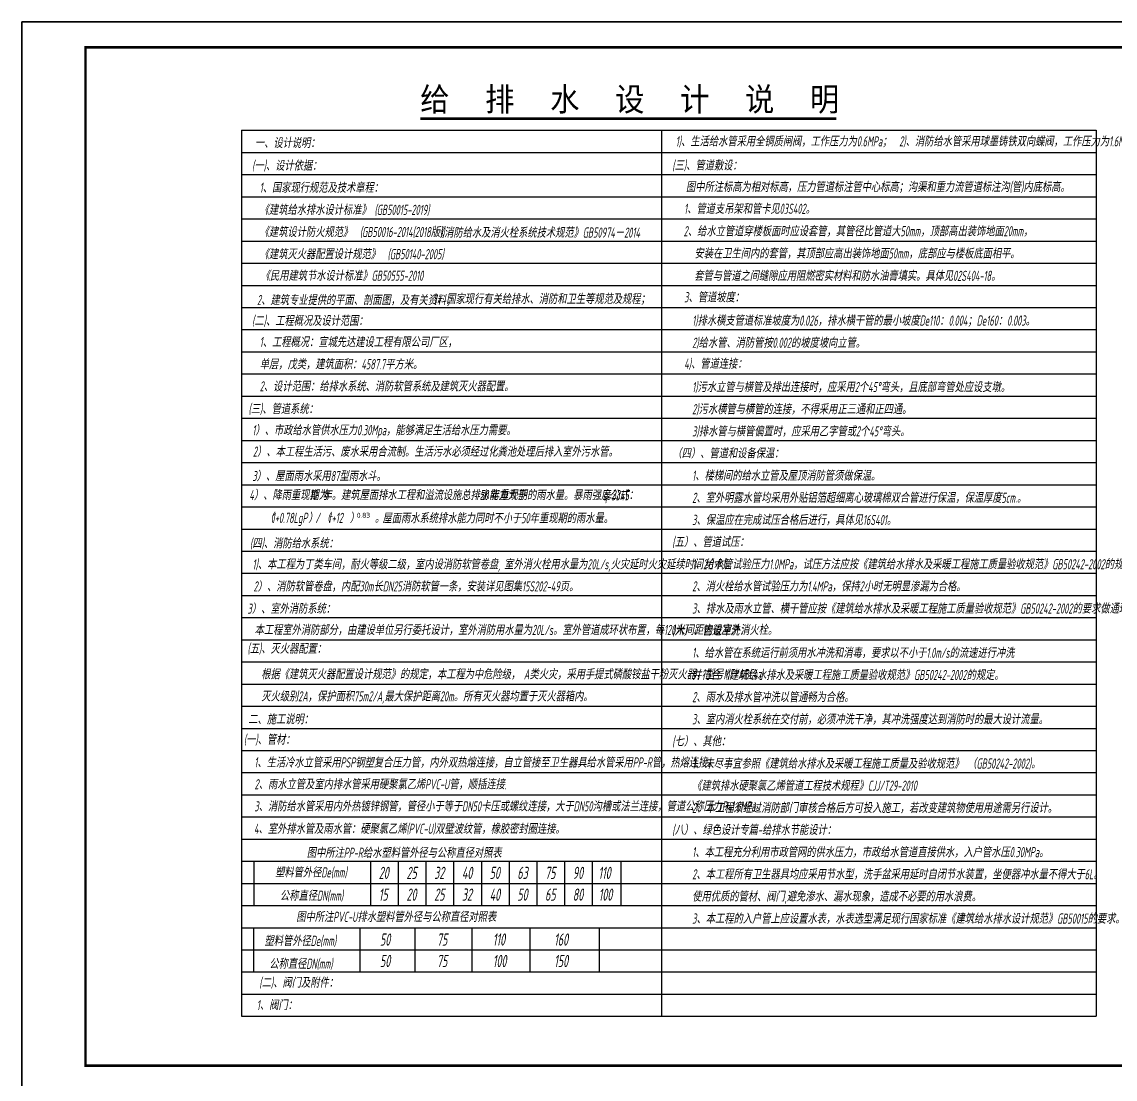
# Model space of a CAD drawing. Extents: x 54907 to 703237, y -798661 to -546661.
# Drawn here: x 288366 to 352804, y -608949 to -546661 of the extents above; entities that cross this region are included whole.
import ezdxf

# ---------------------------------------------------------------- set-up
doc = ezdxf.new("R2010")
doc.units = 0
doc.header["$LTSCALE"] = 1000
doc.header["$MEASUREMENT"] = 0
for name, color, linetype in [('PUB_TITLE', 4, 'Continuous'), ('TWT_SYMB', 3, 'Continuous'), ('TWT_TEXT', 7, 'Continuous'), ('说明文本', 54, 'Continuous')]:
    doc.layers.add(name, color=color, linetype=linetype)
doc.layers.add('yichutu', color=7, linetype='Continuous', true_color=0xffffff, plot=False)
doc.styles.add('_TWT_CIRCLE', font='COMPLEX', dxfattribs={"width": 1.1, "height": 3.5, "bigfont": 'HZTXT'})
doc.styles.add('ATTTXT', font='gbeitc.shx', dxfattribs={"width": 0.7, "bigfont": '0hztxt.shx'})
doc.styles.get("Standard").update_dxf_attribs({"font": 'gbenor.shx', "bigfont": 'gbcbig.shx'})

# ---------------------------------------------------------------- blocks, each defined once
blk = doc.blocks.new('yct-1337-420-200550-63000-150-2010.0')
at = {"layer": 'yichutu', "color": 7, "true_color": 0xffffff}
blk.add_lwpolyline([(0, 0), (0, 63000), (200550, 63000), (200550, 0)], close=True, dxfattribs=at)

msp = doc.modelspace()

# ---------------------------------------------------------------- linework, layer by layer
at = {"color": 0}
for p, q in [((301310.3, -553050.7), (351692.7, -553050.7)), ((301310.3, -553050.7), (351692.7, -553050.7)), ((301310.3, -553050.7), (301310.3, -605245.9)), ((326062.8, -553050.7), (326062.8, -605245.9)), ((351692.7, -553050.7), (351692.7, -602636.1)), ((351692.7, -553050.7), (351692.7, -605245.9)), ((301310.3, -554355.6), (351692.7, -554355.6)), ((301310.3, -554355.6), (351692.7, -554355.6)), ((301310.3, -555660.4), (351692.7, -555660.4)), ((301310.3, -555660.4), (351692.7, -555660.4)), ((301310.3, -556965.3), (351692.7, -556965.3)), ((301310.3, -556965.3), (351692.7, -556965.3)), ((301310.3, -558270.2), (351692.7, -558270.2)), ((301310.3, -558270.2), (351692.7, -558270.2)), ((301310.3, -559575.1), (351692.7, -559575.1)), ((301310.3, -559575.1), (351692.7, -559575.1)), ((301310.3, -560880), (351692.7, -560880)), ((301310.3, -560880), (351692.7, -560880)), ((301310.3, -562184.8), (351692.7, -562184.8)), ((301310.3, -562184.8), (351692.7, -562184.8)), ((301310.3, -563489.7), (351692.7, -563489.7)), ((301310.3, -563489.7), (351692.7, -563489.7)), ((301310.3, -564794.6), (351692.7, -564794.6)), ((301310.3, -564794.6), (351692.7, -564794.6)), ((301310.3, -566099.5), (351692.7, -566099.5)), ((301310.3, -566099.5), (351692.7, -566099.5)), ((301310.3, -567404.4), (351692.7, -567404.4)), ((301310.3, -567404.4), (351692.7, -567404.4)), ((301310.3, -568709.2), (351692.7, -568709.2)), ((301310.3, -568709.2), (351692.7, -568709.2)), ((301310.3, -570014.1), (351692.7, -570014.1)), ((301310.3, -570014.1), (351692.7, -570014.1)), ((301310.3, -571319), (351692.7, -571319)), ((301310.3, -571319), (351692.7, -571319)), ((301310.3, -572623.9), (351692.7, -572623.9)), ((301310.3, -572623.9), (351692.7, -572623.9)), ((301310.3, -573928.8), (351692.7, -573928.8)), ((301310.3, -573928.8), (351692.7, -573928.8)), ((301310.3, -575233.6), (351692.7, -575233.6)), ((301310.3, -575233.6), (351692.7, -575233.6)), ((301310.3, -576538.5), (351692.7, -576538.5)), ((301310.3, -576538.5), (351692.7, -576538.5)), ((301310.3, -577843.4), (351692.7, -577843.4)), ((301310.3, -577843.4), (351692.7, -577843.4)), ((301310.3, -579148.3), (351692.7, -579148.3)), ((301310.3, -579148.3), (351692.7, -579148.3)), ((301310.3, -580453.2), (351692.7, -580453.2)), ((301310.3, -580453.2), (351692.7, -580453.2)), ((301310.3, -581758), (351692.7, -581758)), ((301310.3, -581758), (351692.7, -581758)), ((301310.3, -583062.9), (351692.7, -583062.9)), ((301310.3, -583062.9), (351692.7, -583062.9)), ((301310.3, -584367.8), (351692.7, -584367.8)), ((301310.3, -584367.8), (351692.7, -584367.8)), ((301310.3, -585672.7), (351692.7, -585672.7)), ((301310.3, -585672.7), (351692.7, -585672.7)), ((301310.3, -586977.6), (351692.7, -586977.6)), ((301310.3, -586977.6), (351692.7, -586977.6)), ((301310.3, -588282.4), (351692.7, -588282.4)), ((301310.3, -588282.4), (351692.7, -588282.4)), ((301310.3, -589587.3), (351692.7, -589587.3)), ((301310.3, -589587.3), (351692.7, -589587.3)), ((301310.3, -590892.2), (351692.7, -590892.2)), ((301310.3, -590892.2), (351692.7, -590892.2)), ((301310.3, -592197.1), (351692.7, -592197.1)), ((301310.3, -592197.1), (351692.7, -592197.1)), ((301310.3, -593501.9), (351692.7, -593501.9)), ((301310.3, -593501.9), (351692.7, -593501.9)), ((301310.3, -594806.8), (351692.7, -594806.8)), ((301310.3, -594806.8), (351692.7, -594806.8)), ((301310.3, -596111.7), (351692.7, -596111.7)), ((301310.3, -596111.7), (351692.7, -596111.7)), ((302029.6, -596111.7), (302029.6, -598721.5)), ((301310.3, -597416.6), (351692.7, -597416.6)), ((301310.3, -597416.6), (351692.7, -597416.6)), ((301310.3, -598721.5), (351692.7, -598721.5)), ((301310.3, -598721.5), (351692.7, -598721.5)), ((301310.3, -600026.3), (351692.7, -600026.3)), ((301310.3, -600026.3), (351692.7, -600026.3)), ((301310.3, -601331.2), (351692.7, -601331.2)), ((301310.3, -601331.2), (351692.7, -601331.2)), ((301310.3, -602636.1), (351692.7, -602636.1)), ((301310.3, -602636.1), (351692.7, -602636.1)), ((301310.3, -603941), (351692.7, -603941)), ((301310.3, -605245.9), (351692.7, -605245.9))]:
    msp.add_line(p, q, dxfattribs=at)
at = {"layer": 'PUB_TITLE'}
for p, q in [((488915.7, -546661.4), (288365.7, -546661.4)), ((288365.7, -546661.4), (288365.7, -609661.4))]:
    msp.add_line(p, q, dxfattribs=at)
at = {"layer": 'PUB_TITLE', "const_width": 150}
msp.add_lwpolyline([(292115.7, -608161.4), (487565.7, -608161.4), (487565.7, -548161.4), (292115.7, -548161.4)], close=True, dxfattribs=at)
at = {"layer": 'TWT_SYMB', "color": 7}
for p, q in [((308914.7, -596111.7), (308914.7, -598721.5)), ((310547.9, -596111.7), (310547.9, -598721.5)), ((312181.2, -596111.7), (312181.2, -598721.5)), ((313814.5, -596111.7), (313814.5, -598721.5)), ((315447.8, -596111.7), (315447.8, -598721.5)), ((317081, -596111.7), (317081, -598721.5)), ((318714.3, -596111.7), (318714.3, -598721.5)), ((320347.6, -596111.7), (320347.6, -598721.5)), ((321980.8, -596111.7), (321980.8, -598721.5)), ((323669.7, -596111.7), (323669.7, -598721.5)), ((302022.5, -600026.3), (302022.5, -602636.1)), ((308287.9, -600026.3), (308287.9, -602636.1)), ((311533.3, -600026.3), (311533.3, -602636.1)), ((314880.5, -600026.3), (314880.5, -602636.1)), ((318307.2, -600026.3), (318307.2, -602636.1)), ((322387.4, -600026.3), (322387.4, -602636.1))]:
    msp.add_line(p, q, dxfattribs=at)
at = {"layer": 'TWT_SYMB', "const_width": 157.5}
msp.add_lwpolyline([(311844.3, -552366), (336367.9, -552366)], dxfattribs=at)

# ---------------------------------------------------------------- block references
at = {"layer": 'yichutu'}
msp.add_blockref('yct-1337-420-200550-63000-150-2010.0', (288365.7, -609661.4), dxfattribs=at)

# ---------------------------------------------------------------- texts
at = {"layer": 'TWT_SYMB', "color": 7, "style": 'ATTTXT', "width": 0.7}
for s, height, p in [('一、设计说明：', 598.91, (302097.4, -554092.9)), ('1)、生活给水管采用全铜质闸阀，工作压力为0.6MPa；  2)、消防给水管采用球墨铸铁双向蝶阀，工作压力为1.6MPa；', 598.909, (326904, -553999.9)), ('(一)、设计依据：', 598.91, (301935.4, -555427.7)), ('(三)、管道敷设：', 598.91, (326704.5, -555415.1)), ('1、国家现行规范及技术章程：', 598.909, (302380.9, -556729.8)), ('图中所注标高为相对标高，压力管道标注管中心标高；沟渠和重力流管道标注沟(管)内底标高。', 598.909, (327503.8, -556685.2)), ('《建筑给水排水设计标准》 (GB50015-2019)', 598.909, (302380.9, -558034.7)), ('1、管道支吊架和管卡见03S402。', 598.909, (327397.3, -557972.1)), ('《建筑设计防火规范》  (GB50016-2014(2018版))', 598.909, (302380.9, -559339.5)), ('2、给水立管道穿楼板面时应设套管，其管径比管道大50mm，顶部高出装饰地面20mm，', 598.909, (327369.7, -559292.9)), ('《消防给水及消火栓系统技术规范》GB50974－2014', 598.909, (312702.5, -559374)), ('安装在卫生间内的套管，其顶部应高出装饰地面50mm，底部应与楼板底面相平。', 598.909, (328005.2, -560602.7)), ('《建筑灭火器配置设计规范》  (GB50140-2005)', 598.909, (302380.9, -560644.4)), ('《民用建筑节水设计标准》GB50555-2010', 598.909, (302440.1, -561914.8)), ('套管与管道之间缝隙应用阻燃密实材料和防水油膏填实。具体见02S404-18。', 598.909, (327989.2, -561921.7)), ('3、管道坡度：', 598.91, (327401.8, -563185.1)), ('2、建筑专业提供的平面、剖面图，及有关资料；', 598.909, (302224, -563348.2)), ('3、国家现行有关给排水、消防和卫生等规范及规程；', 598.909, (312579.2, -563282.5)), ('(二)、工程概况及设计范围：', 598.909, (301935.4, -564570.6)), ('1)排水横支管道标准坡度为0.026，排水横干管的最小坡度De110：0.004；De160：0.003。', 598.909, (327874.3, -564558.3)), ('2)给水管、消防管按0.002的坡度坡向立管。', 598.909, (327874.3, -565863.2)), ('单层，戊类，建筑面积：4587.7平方米。 ', 598.909, (302380.9, -567129.4)), ('4)、管道连接：', 598.91, (327401.8, -567099.7)), ('2、设计范围：给排水系统、消防软管系统及建筑灭火器配置。', 598.909, (302380.9, -568434.3)), ('1)污水立管与横管及排出连接时，应采用2个45%%D弯头，且底部弯管处应设支墩。', 598.909, (327874.3, -568472.9)), ('(三)、管道系统：', 598.91, (301722.3, -569763.8)), ('2)污水横管与横管的连接，不得采用正三通和正四通。', 598.909, (327874.3, -569777.8)), ('1）、市政给水管供水压力0.30Mpa，能够满足生活给水压力需要。', 598.909, (301948.9, -571014.3)), ('3)排水管与横管偏置时，应采用乙字管或2个45%%D弯头。', 598.909, (327874.3, -571082.7)), ('2）、本工程生活污、废水采用合流制。生活污水必须经过化粪池处理后排入室外污水管。', 598.909, (301983.6, -572278.4)), ('（四）、管道和设备保温：', 598.909, (326704.5, -572378.5)), ('3）、屋面雨水采用87型雨水斗。', 598.909, (301950.5, -573714.9)), ('1、楼梯间的给水立管及屋顶消防管须做保温。', 598.909, (327874.3, -573692.5)), ('4）、降雨重现期为', 598.91, (301771.8, -574835.1)), ('10', 598.91, (305332.6, -574835.1)), ('年。建筑屋面排水工程和溢流设施总排水能力大于', 598.909, (306084.9, -574835.1)), ('50', 598.91, (315353, -574835.1)), ('年重现期的雨水量。暴雨强度公式：', 598.909, (315953, -574835.1)), ('q=3345', 598.91, (322606.8, -574848.6)), ('·', 598.9, (323990.7, -574849.2)), ('2、室外明露水管均采用外贴铝箔超细离心玻璃棉双合管进行保温，保温厚度5cm.。', 598.909, (327874.3, -574997.3)), ('（', 598.9, (302670.8, -576182.2)), ('1+0.78LgP', 598.91, (303092.1, -576182.2)), ('）', 598.9, (305246.6, -576182.2)), ('/', 598.9, (305667.9, -576182.2)), ('（', 598.9, (306017.9, -576182.2)), ('t+12', 598.91, (306439.1, -576182.2)), ('）', 598.9, (307689.1, -576182.2)), ('。', 598.9, (309170.1, -576182.2)), ('屋面雨水系统排水能力同时不小于50年重现期的雨水量。', 598.909, (309615.2, -576200.5)), ('3、保温应在完成试压合格后进行，具体见16S401。', 598.909, (327874.3, -576302.2)), ('(四)、消防给水系统：', 598.909, (301811.9, -577679.7)), ('(五）、管道试压：', 598.91, (326704.5, -577598)), ('1)、本工程为丁类车间，耐火等级二级，室内设消防软管卷盘, 室外消火栓用水量为20L/s,火灾延时火灾延续时间2小时。', 598.909, (301958, -578914.5)), ('1、给水管试验压力1.0MPa，试压方法应按《建筑给水排水及采暖工程施工质量验收规范》GB50242-2002的规定执行。', 598.909, (327874.3, -578912)), ('2）、消防软管卷盘，内配30m长DN25消防软管一条，安装详见图集15S202-49页。', 598.909, (302019.9, -580219.4)), ('2、消火栓给水管试验压力为1.4MPa，保持2小时无明显渗漏为合格。', 598.909, (327874.3, -580216.9)), ('3）、室外消防系统：', 598.91, (301663.2, -581530.5)), ('3、排水及雨水立管、横干管应按《建筑给水排水及采暖工程施工质量验收规范》GB50242-2002的要求做通球试验。', 598.909, (327874.3, -581521.7)), ('本工程室外消防部分，由建设单位另行委托设计，室外消防用水量为20L/s。室外管道成环状布置，每120米间距内设室外消火栓。', 598.909, (302077.8, -582781.5)), ('(六）、管道冲洗：', 598.91, (326704.5, -582817.6)), ('(五)、灭火器配置：', 598.91, (301663.2, -583883.5)), ('1、给水管在系统运行前须用水冲洗和消毒，要求以不小于1.0m/s的流速进行冲洗', 598.909, (327874.3, -584131.5)), ('根据《建筑灭火器配置设计规范》的规定，本工程为中危险级， A类火灾，采用手提式磷酸铵盐干粉灭火器，型号MF/ABC4，', 598.909, (302469.5, -585391.3)), ('·', 598.9, (302609.9, -585299.8)), ('并符合《建筑给水排水及采暖工程施工质量验收规范》GB50242-2002的规定。', 598.909, (327874.3, -585436.4)), ('灭火级别2A，保护面积75m2/A,最大保护距离20m。所有灭火器均置于灭火器箱内。', 598.909, (302469.5, -586696.1)), ('2、雨水及排水管冲洗以管通畅为合格。', 598.909, (327874.3, -586741.3)), ('二、施工说明：', 598.91, (301702.4, -588046.2)), ('3、室内消火栓系统在交付前，必须冲洗干净，其冲洗强度达到消防时的最大设计流量。', 598.909, (327874.3, -588046.1)), ('(一)、管材：', 598.91, (301445.7, -589247.7)), ('(七）、其他：', 598.91, (326704.5, -589342)), ('1、生活冷水立管采用PSP钢塑复合压力管，内外双热熔连接，自立管接至卫生器具给水管采用PP-R管，热熔连接。', 598.909, (302063.5, -590592.1)), ('1、未尽事宜参照《建筑给水排水及采暖工程施工质量及验收规范》 （GB50242-2002)。', 598.909, (327874.3, -590655.9)), ('2、雨水立管及室内排水管采用硬聚氯乙烯PVC-U管，顺插连接.', 598.909, (302078.6, -591874.7)), ('《建筑排水硬聚氯乙烯管道工程技术规程》CJJ/T29-2010', 598.909, (327874.3, -591960.8)), ('3、消防给水管采用内外热镀锌钢管，管径小于等于DN50卡压或螺纹连接，大于DN50沟槽或法兰连接，管道公称压力P=1.6MPa。', 598.909, (302067.8, -593175)), ('2、本工程须经过消防部门审核合格后方可投入施工，若改变建筑物使用用途需另行设计。 ', 598.909, (327874.3, -593265.7)), ('4、室外排水管及雨水管：硬聚氯乙烯(PVC-U)双壁波纹管，橡胶密封圈连接。', 598.909, (302044.2, -594498.7)), ('(八）、绿色设计专篇-给排水节能设计：', 598.909, (326704.5, -594561.5)), ('图中所注PP-R给水塑料管外径与公称直径对照表', 598.909, (305156.1, -595911.7)), ('1、本工程充分利用市政管网的供水压力，市政给水管道直接供水，入户管水压0.30MPa。', 598.909, (327874.3, -595875.4)), ('塑料管外径De(mm)', 598.909, (303287.4, -597069.1)), ('20', 718.69, (309402.6, -597157)), ('25', 718.69, (311035.8, -597157)), ('32', 718.69, (312669.1, -597157)), ('40', 718.69, (314302.4, -597157)), ('50', 718.69, (315935.6, -597157)), ('63', 718.69, (317568.9, -597157)), ('75', 718.69, (319202.2, -597157)), ('90', 718.69, (320835.5, -597157)), ('110', 718.69, (322347.2, -597157)), ('2、本工程所有卫生器具均应采用节水型，洗手盆采用延时自闭节水装置，坐便器冲水量不得大于6L。', 598.909, (327874.3, -597180.3)), ('公称直径DN(mm)', 598.91, (303572.8, -598437.1)), ('15', 718.69, (309402.6, -598437.1)), ('20', 718.69, (311035.8, -598437.1)), ('25', 718.69, (312669.1, -598437.1)), ('32', 718.69, (314302.4, -598437.1)), ('40', 718.69, (315935.6, -598437.1)), ('50', 718.69, (317568.9, -598437.1)), ('65', 718.69, (319202.2, -598437.1)), ('80', 718.69, (320835.5, -598437.1)), ('100', 718.69, (322364.4, -598437.1)), ('使用优质的管材、阀门,避免渗水、漏水现象，造成不必要的用水浪费。', 598.909, (327874.3, -598485.2)), ('图中所注PVC-U排水塑料管外径与公称直径对照表', 598.909, (304535.4, -599688.5)), ('3、本工程的入户管上应设置水表，水表选型满足现行国家标准《建筑给水排水设计规范》GB50015的要求。', 598.909, (327874.3, -599790.1)), ('塑料管外径De(mm)', 598.909, (302660.6, -601101)), ('50', 718.69, (309473.6, -601084.7)), ('75', 718.69, (312828.6, -601084.7)), ('110', 718.69, (316122.3, -601084.7)), ('160', 718.69, (319738.7, -601084.7)), ('公称直径DN(mm)', 598.91, (302946, -602452.3)), ('50', 718.69, (309473.6, -602348)), ('75', 718.69, (312828.6, -602348)), ('100', 718.69, (316122.3, -602348)), ('150', 718.69, (319738.7, -602348)), ('(二)、阀门及附件：', 598.91, (302364.8, -603561.4)), ('1、阀门：', 598.91, (302210.6, -604885.6))]:
    msp.add_text(s, height=height, dxfattribs=at).set_placement(p)
at = {"layer": 'TWT_SYMB', "color": 6, "style": 'ATTTXT', "width": 0.7}
msp.add_text('1、工程概况：宣城先达建设工程有限公司厂区，', height=598.909, dxfattribs=at).set_placement((302380.9, -565824.5))
at = {"layer": 'TWT_TEXT', "style": '_TWT_CIRCLE', "width": 1.1}
for s, p in [('给', (311844.3, -552063.4)), ('排', (315672.1, -552063.4)), ('水', (319500, -552063.4)), ('设', (323327.9, -552063.4)), ('计', (327155.7, -552063.4)), ('说', (330983.6, -552063.4)), ('明', (334811.5, -552063.4))]:
    msp.add_text(s, height=1575, dxfattribs=at).set_placement(p)
at = {"layer": '说明文本'}
msp.add_text('0.83', height=300, dxfattribs=at).set_placement((308110.4, -575882.2))

doc.saveas('drawing.dxf')
